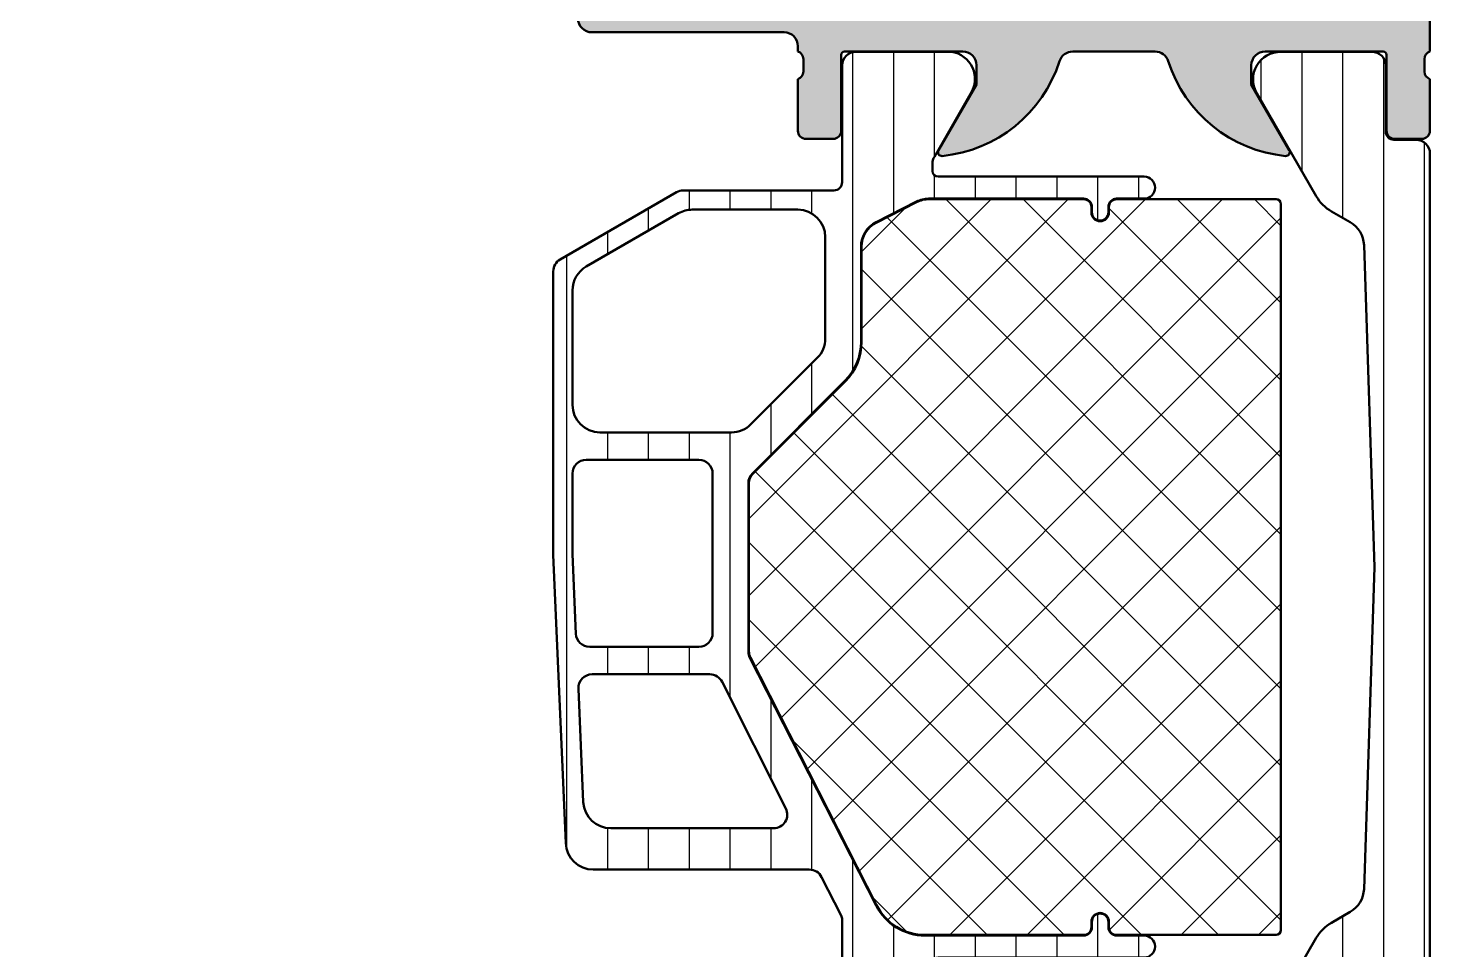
# Model space of a CAD drawing. Extents: x -30 to 48, y 0 to 85.
# Drawn here: x -30 to 21.5, y 19.8 to 53.3 of the extents above; entities that cross this region are included whole.
import ezdxf

# ---------------------------------------------------------------- set-up
doc = ezdxf.new("R2010")
doc.units = 0
for name, color, linetype, lineweight in [('0S-Alu contour', 7, 'Continuous', 50), ('0S-Alu hatch', 252, 'Continuous', 25), ('0S-Plastic contour', 254, 'Continuous', 50), ('0S-Plastic hatch', 253, 'Continuous', 25), ('0S-PT contour', 91, 'Continuous', 50), ('0S-PT hatch', 103, 'Continuous', 25)]:
    doc.layers.add(name, color=color, linetype=linetype, lineweight=lineweight)
pattern_1 = [(90, (0, 0), (-1.4859, 0), [])]

# ---------------------------------------------------------------- blocks, each defined once
blk = doc.blocks.new('345450__749CFD15_2E5F_4BE9_B3DA_A2DCE8D3DE2D_')
at = {"layer": '0S-Alu hatch'}
h = blk.add_hatch(color=256, dxfattribs=at)
edge = h.paths.add_edge_path()
edge.add_line((-30, 83.49999999999999), (-30, 80.5))
edge.add_line((-30, 80.5), (-28, 80.5))
edge.add_arc((-28.0000945204032, 81.0000945204032), 0.500094529335613, 270.0108291930736, 359.9891708069433)
edge.add_line((-27.5, 81.00000000000013), (-27.5, 81.5))
edge.add_line((-27.5, 81.5), (-28.5, 81.5))
edge.add_line((-28.5, 81.5), (-28.5, 82.5))
edge.add_ellipse((-27.50009450358978, 82.50009450358978), major_axis=(-0.9999055008761111, 0), ratio=1, start_angle=-90.00541516857959, end_angle=0.005415168572710627, ccw=False)
edge.add_line((-27.5, 83.49999999999999), (-23.5, 83.49999999999999))
edge.add_ellipse((-23.49988138399752, 82.50011861600247), major_axis=(-0.9998813910332309, 0), ratio=1, start_angle=179.9932029974838, end_angle=270.0067970025261, ccw=False)
edge.add_line((-22.5, 82.50000000000017), (-22.5, 81.5))
edge.add_line((-22.5, 81.5), (-23.5, 81.5))
edge.add_line((-23.5, 81.5), (-23.5, 81))
edge.add_arc((-22.9998852815288, 81.0001147184712), 0.5001147316285043, 180.0131427528586, 269.9868572472002)
edge.add_line((-23, 80.5), (-20.19998168945313, 80.5))
edge.add_arc((-20.19998168945313, 81), 0.5, 270, 450)
edge.add_line((-20.19998168945313, 81.5), (-20.5, 81.5))
edge.add_ellipse((-20.49988528152882, 82.00011471847117), major_axis=(-0.5001147316284899, 0), ratio=1, start_angle=0.013142752803219082, end_angle=89.9868572472015, ccw=False)
edge.add_line((-21, 81.99999999999997), (-21, 82.5))
edge.add_ellipse((-20.50015538079096, 82.50015538079094), major_axis=(-0.4998446433597338, 0), ratio=1, start_angle=-90.01781086143689, end_angle=0.01781086143569155, ccw=False)
edge.add_line((-20.5, 83), (-9.200042724609375, 83))
edge.add_ellipse((-9.199813218260537, 82.50022950634884), major_axis=(-0.4997705463485197, 0), ratio=1, start_angle=179.9736884341791, end_angle=270.0263115658138, ccw=False)
edge.add_line((-8.700042724609375, 82.49999999999991), (-8.700042724609375, 82))
edge.add_ellipse((-9.200063045444429, 82.00002032083505), major_axis=(-0.5000203212479734, 0), ratio=1, start_angle=90.00232850153492, end_angle=179.9976714983276, ccw=False)
edge.add_line((-9.200042724609366, 81.5), (-9.50006103515625, 81.5))
edge.add_arc((-9.50015544145019, 81.00015542620068), 0.4998445827146277, 89.9891784718262, 180.0178160688097)
edge.add_line((-10, 80.99999999999999), (-10, 76.49998474121094))
edge.add_arc((-9.500014158086302, 76.49997821236134), 0.4999858419563255, 179.9992518277727, 270.0016224431236)
edge.add_line((-9.5, 75.99999237060547), (-8.700042724609375, 75.99999237060547))
edge.add_arc((-8.70005922034916, 76.50000886665518), 0.5000164963218107, 270.0018902101767, 359.9972355189024)
edge.add_line((-8.200042724609366, 76.49998474121062), (-8.200042724609375, 78.5))
edge.add_ellipse((-7.700177706371722, 78.50013498176234), major_axis=(-0.499865036462648, 0), ratio=1, start_angle=-90.01547194707291, end_angle=0.015471947058188107, ccw=False)
edge.add_line((-7.700042724609375, 79), (-7.20001220703125, 79))
edge.add_arc((-7.200032527866305, 79.50002032083505), 0.500020321247968, 270.0023285015342, 359.9976714983276)
edge.add_line((-6.700012207031257, 79.49999999999879), (-6.70001220703125, 82.5))
edge.add_ellipse((-6.200147188793583, 82.50013498176233), major_axis=(-0.4998650364626622, 0), ratio=1, start_angle=-90.01547194706961, end_angle=0.015471947081721282, ccw=False)
edge.add_line((-6.200012207031264, 83), (-4.499996185302734, 83))
edge.add_ellipse((-4.499899843708059, 81.50009634159466), major_axis=(-1.499903661499429, 0), ratio=1, start_angle=179.9963197858452, end_angle=270.00368021421104, ccw=False)
edge.add_line((-2.999996185302734, 81.50000000000146), (-2.999996185302734, 55.49999237060546))
edge.add_ellipse((-3.50002286533305, 55.50001905063578), major_axis=(-0.5000266807421023, 0), ratio=1, start_angle=90.00305714313657, end_angle=179.9969428567592, ccw=False)
edge.add_line((-3.499996185302734, 54.99999237060547), (-7.700042724609375, 54.99999237060547))
edge.add_ellipse((-7.700000725123433, 55.50003437009142), major_axis=(-0.500042001249753, 0), ratio=1, start_angle=0.004812382311115471, end_angle=89.9951876176741, ccw=False)
edge.add_line((-8.200042724609375, 55.49999237060561), (-8.200042724609375, 57.49999237060547))
edge.add_arc((-8.700022196941795, 57.50001289827305), 0.4999794727538224, 359.9976476058527, 450.0023523940081)
edge.add_line((-8.700042724609375, 57.99999237060546), (-9.5, 57.99999237060546))
edge.add_arc((-9.50001032011054, 57.50000269071601), 0.4999896799959666, 89.99881737803445, 180.0011826222798)
edge.add_line((-10, 57.49999237060541), (-10, 53.70000457763672))
edge.add_arc((-9.500010320110547, 53.69999425752617), 0.4999896799959666, 179.9988173777201, 270.0011826219663)
edge.add_line((-9.5, 53.20000457763671), (-2.50017166219186, 53.20000457763672))
edge.add_ellipse((-2.500158778562211, 52.6999640548281), major_axis=(-0.5000405229745855, 0), ratio=1, start_angle=179.9993980356912, end_angle=270.0014762355646, ccw=False)
edge.add_line((-2.00011825561522, 52.69995880127277), (-2.000118255615234, 52.4999542236328))
edge.add_ellipse((-2.078954702158263, 52.23243363163969), major_axis=(-0.2788950563274303, 0), ratio=1, start_angle=178.8354106259041, end_angle=253.58012358051081, ccw=False)
edge.add_line((-1.800117255615219, 52.22676522364132), (-1.800117255615226, 51.77317122364133))
edge.add_ellipse((-2.078985351258393, 51.76751056416426), major_axis=(-0.278925541737148, 0), ratio=1, start_angle=106.4245945553528, end_angle=181.1628700728881, ccw=False)
edge.add_line((-2.000118255615234, 51.49996722364132), (-2.000118255615234, 49.61995622363282))
edge.add_arc((-1.700118255615208, 49.61995622363282), 0.3000000000000256, 180, 270)
edge.add_line((-1.700118255615208, 49.31995622363279), (-0.7201439365724341, 49.31995622363281))
edge.add_arc((-0.7201439365724412, 49.6199562236328), 0.29999999999999, 270.0000000000013, 360)
edge.add_line((-0.4201439365724511, 49.6199562236328), (-0.420143936572444, 52.37995422363283))
edge.add_ellipse((-0.3001439365724546, 52.37995422363282), major_axis=(-0.1199999999999894, 0), ratio=1, start_angle=269.9999999999928, end_angle=360, ccw=False)
edge.add_line((-0.3001439365724394, 52.49995422363281), (3.999881744384772, 52.49995422363281))
edge.add_ellipse((3.999881744384778, 51.99995422363282), major_axis=(-0.4999999999999929, 0), ratio=1, start_angle=180, end_angle=270.0000000000006, ccw=False)
edge.add_line((4.499881744384772, 51.99995422363281), (4.499881744384765, 51.29995422363279))
edge.add_line((4.499881744384765, 51.29995422363279), (3.118386286762401, 48.90713390060525))
edge.add_arc((3.23800152903307, 48.83807400828111), 0.1381197846483035, 150.0000000000017, 275.6225775507981)
edge.add_arc((2.761658503210981, 53.67656308548031), 4.999999999999694, 275.6225775507939, 342.2520008957132)
edge.add_ellipse((7.999893954011444, 51.9999923706052), major_axis=(-0.5000000000002658, 0), ratio=1, start_angle=269.99999999999875, end_angle=342.2520008957127, ccw=False)
edge.add_line((7.999893954011454, 52.49999237060546), (11.00000381469728, 52.49999237060547))
edge.add_ellipse((11.00000381469725, 51.99999237060546), major_axis=(-0.5000000000000071, 0), ratio=1, start_angle=197.7484163560709, end_angle=269.9999999999974, ccw=False)
edge.add_arc((16.23822705587107, 53.67660123245327), 5, 197.7484163560701, 264.3774224492063)
edge.add_arc((15.76188403004897, 48.83811215525377), 0.138119784648311, 264.3774224491993, 389.9999999999862)
edge.add_line((15.88149927231966, 48.9071720475779), (14.50000381469726, 51.29999237060545))
edge.add_line((14.50000381469726, 51.29999237060545), (14.50000381469727, 51.99999237060547))
edge.add_ellipse((15.00000381469728, 51.99999237060546), major_axis=(-0.5000000000000089, 0), ratio=1, start_angle=269.9999999999994, end_angle=360, ccw=False)
edge.add_line((15.00000381469728, 52.49999237060547), (19.30002949565446, 52.49999237060547))
edge.add_ellipse((19.30002949565446, 52.37999237060549), major_axis=(-0.1199999999999903, 0), ratio=1, start_angle=180, end_angle=270.0000000000017, ccw=False)
edge.add_line((19.42002949565445, 52.37999237060548), (19.42002949565447, 49.61999437060548))
edge.add_arc((19.72002949565448, 49.61999437060548), 0.3000000000000043, 180, 270)
edge.add_line((19.72002949565448, 49.31999437060547), (20.70000381469725, 49.31999437060546))
edge.add_arc((20.70000381469725, 49.61999437060547), 0.3000000000000114, 270, 360)
edge.add_line((21.00000381469727, 49.61999437060547), (21.00000381469725, 51.50000537061398))
edge.add_ellipse((21.07887091034041, 51.7675487111369), major_axis=(-0.2789255417371286, 0), ratio=1, start_angle=-1.1628700728896888, end_angle=73.57540544464541, ccw=False)
edge.add_line((20.80000281469727, 51.77320937061398), (20.80000281469727, 52.22680337061396))
edge.add_ellipse((21.07884026124033, 52.23247177861236), major_axis=(-0.2788950563274385, 0), ratio=1, start_angle=-73.5801235805003, end_angle=1.1645893741040823, ccw=False)
edge.add_line((21.00000381469724, 52.49999237060547), (21.00000381469727, 55.00005340576173))
edge.add_ellipse((21.50009833510044, 54.99995888535854), major_axis=(-0.5000945293355846, 0), ratio=1, start_angle=270.0108291930711, end_angle=359.98917080694326, ccw=False)
edge.add_line((21.50000381469727, 55.50005340576171), (23.79993057250978, 55.50005340576172))
edge.add_ellipse((23.79990851353016, 55.00000082692629), major_axis=(-0.50005257932197, 0), ratio=1, start_angle=180.0060244572297, end_angle=269.9974724929235, ccw=False)
edge.add_line((24.29996109008789, 55.00005340576189), (24.29993057250977, 54.00005340576171))
edge.add_arc((24.79997930828377, 54.00010214153571), 0.5000487381489455, 180.0055841639549, 269.9944158359924)
edge.add_line((24.79993057250978, 53.50005340576171), (25.29993057250975, 53.50005340576172))
edge.add_arc((25.29995363589205, 54.00003034237944), 0.4999769371496717, 269.9973570091549, 360.0026429908802)
edge.add_line((25.79993057250978, 54.00005340576205), (25.79993057250977, 59.49999237060547))
edge.add_arc((24.80019734323386, 59.50025912690981), 0.9997332648648676, 359.984711911533, 450.0117909248692)
edge.add_line((24.79999160766604, 60.49999237060546), (24.29999160766602, 60.49999237060546))
edge.add_line((24.29999160766602, 60.49999237060546), (24.29999160766602, 57.99999237060548))
edge.add_ellipse((23.29982933465524, 58.00015464361625), major_axis=(-1.000162286174911, 0), ratio=1, start_angle=90.00929605006672, end_angle=179.9907039499392, ccw=False)
edge.add_line((23.29999160766602, 56.99999237060547), (22.00000381469729, 56.99999237060547))
edge.add_ellipse((22.00016608770806, 58.00015464361625), major_axis=(-1.000162286174915, 0), ratio=1, start_angle=0.009296050060981997, end_angle=89.99070394993328, ccw=False)
edge.add_line((21.00000381469728, 57.99999237060558), (21.00000381469727, 64.99999237060547))
edge.add_ellipse((21.52503769689448, 65.49999237060545), major_axis=(-0.7250245357607382, 0), ratio=1, start_angle=-43.60097236989287, end_angle=43.60097236989287, ccw=False)
edge.add_line((21.00000381469727, 65.99999237060547), (21.00000381469727, 72.49999237060547))
edge.add_ellipse((21.9998851986948, 72.50011098660795), major_axis=(-0.9998813910332344, 0), ratio=1, start_angle=-90.00679700252692, end_angle=0.006797002516407247, ccw=False)
edge.add_line((22.00000381469729, 73.49999237060547), (23.29999160766603, 73.49999237060547))
edge.add_ellipse((23.3001102236685, 72.50011098660795), major_axis=(-0.9998813910332309, 0), ratio=1, start_angle=179.9932029974838, end_angle=270.0067970025259, ccw=False)
edge.add_line((24.29999160766602, 72.49999237060563), (24.29999160766603, 70.49999237060545))
edge.add_line((24.29999160766603, 70.49999237060545), (24.90002822875979, 70.49999237060545))
edge.add_line((24.90002822875979, 70.49999237060545), (26.00000381469728, 71.60009002685547))
edge.add_line((26.00000381469728, 71.60009002685547), (26.00006484985353, 74.99999237060547))
edge.add_line((26.00006484985353, 74.99999237060547), (21.00000381469727, 74.99999237060547))
edge.add_line((21.00000381469727, 74.99999237060547), (21.00000381469727, 84))
edge.add_arc((20.00000381469728, 84), 0.9999999999999928, 0, 89.99999999999959)
edge.add_line((20.00000381469729, 85), (-28.5, 85))
edge.add_arc((-28.50008419146859, 83.50008419146857), 1.499915810894279, 89.99678394227956, 180.0032160576674)
edge = h.paths.add_edge_path()
edge.add_line((-0.9000205993652343, 83.29995727539062), (19.00003433227539, 83.29995727539062))
edge.add_ellipse((19.00016931403771, 82.80009225715295), major_axis=(-0.4998650364626737, 0), ratio=1, start_angle=179.9845280529183, end_angle=270.01547194707, ccw=False)
edge.add_line((19.50003433227539, 82.79995727539062), (19.50003433227539, 54.70006561279345))
edge.add_ellipse((18.99998077812787, 54.70011916975256), major_axis=(-0.5000535570155593, 0), ratio=1, start_angle=89.99914283136218, end_angle=179.9938634818548, ccw=False)
edge.add_line((18.99997329711915, 54.20006561279297), (-0.9000205993652272, 54.20006561279297))
edge.add_ellipse((-0.899905880894039, 54.70018033126416), major_axis=(-0.5001147316285043, 0), ratio=1, start_angle=0.013142752858698259, end_angle=89.98685724720099, ccw=False)
edge.add_line((-1.400020599365234, 54.70006561279297), (-1.400020599365234, 82.79995727539072))
edge.add_ellipse((-0.9001555811275636, 82.80009225715295), major_axis=(-0.4998650364626667, 0), ratio=1, start_angle=-90.01547194707081, end_angle=0.015471947058188107, ccw=False)
at = {"layer": '0S-Alu contour', "color": 7}
for points in [[(21.00000381469724, 52.49999237060547), (21.00000381469727, 55.00005340576173)], [(-9.5, 53.20000457763671), (-2.50017166219186, 53.20000457763672)], [(-2.00011825561522, 52.69995880127277), (-2.000118255615234, 52.4999542236328)], [(-1.800117255615219, 52.22676522364132), (-1.800117255615226, 51.77317122364133)], [(-0.4201439365724511, 49.6199562236328), (-0.420143936572444, 52.37995422363283)], [(-0.3001439365724394, 52.49995422363281), (3.999881744384772, 52.49995422363281)], [(7.999893954011454, 52.49999237060546), (11.00000381469728, 52.49999237060547)], [(15.00000381469728, 52.49999237060547), (19.30002949565446, 52.49999237060547)], [(19.42002949565445, 52.37999237060548), (19.42002949565447, 49.61999437060548)], [(20.80000281469727, 51.77320937061398), (20.80000281469727, 52.22680337061396)], [(4.499881744384772, 51.99995422363281), (4.499881744384765, 51.29995422363279), (3.118386286762401, 48.90713390060525)], [(15.88149927231966, 48.9071720475779), (14.50000381469726, 51.29999237060545), (14.50000381469727, 51.99999237060547)], [(-2.000118255615234, 51.49996722364132), (-2.000118255615234, 49.61995622363282)], [(21.00000381469727, 49.61999437060547), (21.00000381469725, 51.50000537061398)], [(-1.700118255615208, 49.31995622363279), (-0.7201439365724341, 49.31995622363281)], [(19.72002949565448, 49.31999437060547), (20.70000381469725, 49.31999437060546)]]:
    blk.add_lwpolyline(points, dxfattribs=at)
for centre, radius, start, end in [((-9.500010320110547, 53.69999425752617), 0.4999896799959666, 179.9988173777201, 270.0011826219663), ((2.761658503210981, 53.67656308548031), 4.999999999999694, 275.6225775507939, 342.2520008957132), ((16.23822705587107, 53.67660123245327), 5, 197.7484163560701, 264.3774224492063), ((-1.700118255615208, 49.61995622363282), 0.3000000000000256, 180, 270), ((-0.7201439365724412, 49.6199562236328), 0.29999999999999, 270.0000000000013, 0), ((19.72002949565448, 49.61999437060548), 0.3000000000000043, 180, 270), ((20.70000381469725, 49.61999437060547), 0.3000000000000114, 270, 0), ((3.23800152903307, 48.83807400828111), 0.1381197846483035, 150.0000000000017, 275.6225775507981), ((15.76188403004897, 48.83811215525377), 0.138119784648311, 264.3774224491993, 29.99999999998618)]:
    blk.add_arc(centre, radius, start, end, dxfattribs=at)
at = {"layer": '0S-Alu contour', "color": 7, "extrusion": (0, 0, -1)}
for centre, radius, start, end in [((2.500158778562211, 52.6999640548281), 0.5000405229745855, 89.9985237644354, 180.0006019643089), ((2.078954702158263, 52.23243363163969), 0.2788950563274303, 106.4198764194892, 181.164589374096), ((0.3001439365724546, 52.37995422363282), 0.1199999999999894, 0, 90.00000000000722), ((-3.999881744384778, 51.99995422363282), 0.4999999999999929, 89.99999999999939, 180), ((-7.999893954011444, 51.9999923706052), 0.5000000000002658, 17.7479991042873, 90.00000000000122), ((-11.00000381469725, 51.99999237060546), 0.5000000000000071, 90.00000000000261, 162.2515836439291), ((-15.00000381469728, 51.99999237060546), 0.5000000000000089, 0, 90.00000000000063), ((-19.30002949565446, 52.37999237060549), 0.1199999999999903, 89.99999999999831, 180), ((-21.07884026124033, 52.23247177861236), 0.2788950563274385, 358.8354106258959, 73.58012358050044), ((2.078985351258393, 51.76751056416426), 0.278925541737148, 178.8371299271119, 253.5754054446472), ((-21.07887091034041, 51.7675487111369), 0.2789255417371286, 286.4245945553546, 1.162870072889672)]:
    blk.add_arc(centre, radius, start, end, dxfattribs=at)
blk = doc.blocks.new('244381__F50F2FF5_FA09_48AB_95DD_C4AF4CFC2EE8___92419C69_CF8B_4E34_9337_C5D3F03CA15C_')
at = {"layer": '0S-Plastic hatch'}
h = blk.add_hatch(dxfattribs=at)
h.set_pattern_fill('ANSI31', color=256, scale=0.4680000000000001, angle=45, style=0)
h.set_pattern_definition(pattern_1)
edge = h.paths.add_edge_path()
edge.add_line((-6.415970434141151, 47.38296702652109), (-10.64994503035652, 44.93848065365406))
edge.add_arc((-10.39994503035665, 44.50546795176165), 0.5000000000000941, 119.9999999999768, 180)
edge.add_line((-10.89994503035675, 44.50546795176165), (-10.89994503035675, 34.20183709884696))
edge.add_line((-10.89994503035675, 34.20183709884696), (-10.44170150968339, 23.70633493726336))
edge.add_arc((-9.442653288101695, 23.74995432462872), 0.9999999999998387, 182.5000000000017, 270.0000000000061)
edge.add_line((-9.442653288101589, 22.74995432462889), (-1.582449366064032, 22.74995432462887))
edge.add_ellipse((-1.582449366063999, 22.24995432462905), major_axis=(-0.4999999999998224, 0), ratio=1, start_angle=207.0072193886976, end_angle=270.0000000000038, ccw=False)
edge.add_line((-1.136974709385221, 22.47700570704445), (-0.4219590085972343, 21.07414539216684))
edge.add_ellipse((-0.6892438026046772, 20.93791456271761), major_axis=(-0.3000000000000417, 0), ratio=1, start_angle=179.9920113084649, end_angle=207.0072193886795, ccw=False)
edge.add_line((-0.3892438055206995, 20.93787273402669), (-0.3900006147949213, 15.5099529416904))
edge.add_arc((0.1099953626436942, 15.50995030206532), 0.4999959774455833, 179.9996975182267, 270.0003024811859)
edge.add_line((0.1099980022687673, 15.00995432462671), (3.586539500368239, 15.00995432462671))
edge.add_arc((3.444228851376891, 15.99977239934956), 0.9999960709244732, 278.1816080518995, 392.7270160998407)
edge.add_line((4.285481500368234, 16.54040732462671), (2.966964647409589, 18.82414581761672))
edge.add_ellipse((3.399977364139994, 19.07414579191629), major_axis=(-0.5000000000000293, 0), ratio=1, start_angle=0.001175055589214935, end_angle=29.999996599344, ccw=False)
edge.add_line((2.899977364245117, 19.07413553762182), (2.900054969643257, 19.34995432420192))
edge.add_ellipse((3.100054969856708, 19.34995432441543), major_axis=(-0.2000000002134512, 0), ratio=1, start_angle=270.0000000612014, end_angle=360, ccw=False)
edge.add_line((3.100054969643075, 19.54995432462888), (10.60005496964324, 19.5499543246289))
edge.add_arc((10.60005496964327, 19.94995432462889), 0.3999999999999986, 269.9999999999959, 449.9999999999959)
edge.add_line((10.6000549696433, 20.3499543246289), (9.60005496964336, 20.34995432462888))
edge.add_ellipse((9.600054969643255, 20.64995432462883), major_axis=(-0.2999999999999474, 0), ratio=1, start_angle=0, end_angle=90.00000000002012, ccw=False)
edge.add_line((9.300054969643305, 20.64995432462883), (9.300054969643348, 20.8499543246289))
edge.add_arc((9.000054969643308, 20.84995432462889), 0.3000000000000398, 0, 180)
edge.add_line((8.700054969643269, 20.84995432462889), (8.700054969643269, 20.64995432462888))
edge.add_ellipse((8.40005496964336, 20.64995432462883), major_axis=(-0.2999999999999065, 0), ratio=1, start_angle=89.99999999999358, end_angle=180, ccw=False)
edge.add_line((8.400054969643328, 20.34995432462892), (2.629705719415333, 20.34995432462888))
edge.add_ellipse((2.62970571941538, 22.34995432462894), major_axis=(-2.000000000000056, 0), ratio=1, start_angle=27.00721938869009, end_angle=89.99999999999869, ccw=False)
edge.add_line((0.8478070926994616, 21.44174879496721), (-3.7454196870356, 30.45365658862755))
edge.add_ellipse((-3.299945030357482, 30.68070797104299), major_axis=(-0.4999999999992484, 0), ratio=1, start_angle=0, end_angle=27.007219388735678, ccw=False)
edge.add_line((-3.799945030356731, 30.68070797104299), (-3.799945030356731, 36.80436991235723))
edge.add_ellipse((-3.299945030356739, 36.80436991235724), major_axis=(-0.499999999999992, 0), ratio=1, start_angle=314.9999999999975, end_angle=360, ccw=False)
edge.add_line((-3.653498420949993, 37.15792330295052), (-0.285731467983723, 40.52569025591655))
edge.add_arc((-1.699945030356772, 41.9399038182897), 2.000000000000004, 314.999999999998, 360)
edge.add_line((0.3000549696432324, 41.9399038182897), (0.3000549696433481, 45.40243346322206))
edge.add_ellipse((1.300054969643271, 45.40243346322202), major_axis=(-0.9999999999999232, 0), ratio=1, start_angle=296.9864693082955, end_angle=360, ccw=False)
edge.add_line((0.8462748983140784, 46.29354717474503), (2.314224090745483, 47.04106803615199))
edge.add_ellipse((2.768004162074426, 46.14995432462989), major_axis=(-0.999999999999005, 0), ratio=1, start_angle=270.0000000000114, end_angle=296.9864693083062, ccw=False)
edge.add_line((2.768004162074227, 47.14995432462889), (8.400054969643186, 47.14995432462885))
edge.add_ellipse((8.40005496964329, 46.84995432462899), major_axis=(-0.2999999999998621, 0), ratio=1, start_angle=180, end_angle=270.00000000002, ccw=False)
edge.add_line((8.700054969643155, 46.84995432462899), (8.700054969643269, 46.64995432462887))
edge.add_arc((9.000054969643278, 46.64995432462887), 0.3000000000000114, 180, 360)
edge.add_line((9.300054969643291, 46.64995432462887), (9.300054969643298, 46.84995432462883))
edge.add_ellipse((9.600054969643239, 46.84995432462895), major_axis=(-0.2999999999999403, 0), ratio=1, start_angle=270.0000000000312, end_angle=360, ccw=False)
edge.add_line((9.600054969643075, 47.14995432462889), (10.60005496964324, 47.1499543246289))
edge.add_arc((10.60005496964322, 47.5499543246289), 0.4000000000000057, 270.0000000000041, 450.000000000004)
edge.add_line((10.60005496964319, 47.94995432462891), (3.100054969643132, 47.94995432462894))
edge.add_ellipse((3.100054969643292, 48.14995432462886), major_axis=(-0.1999999999999176, 0), ratio=1, start_angle=0, end_angle=89.99999999995413, ccw=False)
edge.add_line((2.900054969643377, 48.14995432462886), (2.89997736424511, 48.42577311163078))
edge.add_ellipse((3.399977364139974, 48.42576285733712), major_axis=(-0.5000000000000151, 0), ratio=1, start_angle=330.00000340065736, end_angle=359.9988249444108, ccw=False)
edge.add_line((2.966964647409575, 48.67576283163667), (4.285481500368234, 50.95950132462673))
edge.add_arc((3.444228851376891, 51.50013624990387), 0.99999607092447, 327.2729839001595, 441.8183919481005)
edge.add_line((3.586539500368239, 52.48995432462671), (0.1099980022687674, 52.48995432462672))
edge.add_arc((0.1099953626437013, 51.98995834718809), 0.4999959774455975, 89.99969751881494, 180.0003024817733)
edge.add_line((-0.3900006147949283, 51.9899557075579), (-0.3894094415949212, 47.74999615331994))
edge.add_ellipse((-0.6894094386788459, 47.74995432462888), major_axis=(-0.2999999999999903, 0), ratio=1, start_angle=89.99999999999909, end_angle=180.0079886915353, ccw=False)
edge.add_line((-0.689409438678851, 47.44995432462888), (-6.16597043414093, 47.44995432462888))
edge.add_arc((-6.165970434141037, 46.94995432462851), 0.5000000000003766, 89.99999999998779, 119.9999999999902)
edge = h.paths.add_edge_path()
edge.add_ellipse((-9.199945030356709, 43.81264762873425), major_axis=(-0.9999999999999959, 0), ratio=1, start_angle=300.0000000000001, end_angle=360, ccw=False)
edge.add_line((-9.699945030356709, 44.67867303251868), (-6.344431403223758, 46.61597972841334))
edge.add_ellipse((-5.844431403223751, 45.7499543246289), major_axis=(-1, 0), ratio=1, start_angle=270.0000000000004, end_angle=300.0000000000005, ccw=False)
edge.add_line((-5.844431403223758, 46.7499543246289), (-1.999945030356663, 46.7499543246289))
edge.add_ellipse((-1.999945030356663, 45.7499543246289), major_axis=(-1, 0), ratio=1, start_angle=180, end_angle=270, ccw=False)
edge.add_line((-0.9999450303566632, 45.7499543246289), (-0.9999450303566627, 42.06416788700199))
edge.add_ellipse((-1.99994503035667, 42.06416788700199), major_axis=(-1.000000000000007, 0), ratio=1, start_angle=135.0000000000006, end_angle=180, ccw=False)
edge.add_line((-1.29283824917011, 41.35706110581544), (-3.70705181154322, 38.94284754344235))
edge.add_ellipse((-4.414158592729769, 39.6499543246289), major_axis=(-1, 0), ratio=1, start_angle=90, end_angle=135.0000000000001, ccw=False)
edge.add_line((-4.414158592729769, 38.64995432462889), (-9.199945030356709, 38.64995432462889))
edge.add_ellipse((-9.199945030356709, 39.6499543246289), major_axis=(-1, 0), ratio=1, start_angle=0, end_angle=90, ccw=False)
edge.add_line((-10.19994503035671, 39.6499543246289), (-10.1999450303567, 43.81264762873425))
edge = h.paths.add_edge_path()
edge.add_ellipse((-9.486964031357097, 29.34995432462905), major_axis=(-0.4999999999998437, 0), ratio=1, start_angle=-90.00000000002109, end_angle=2.499999999990507, ccw=False)
edge.add_line((-9.486964031356912, 29.84995432462889), (-5.201609788797078, 29.84995432462888))
edge.add_ellipse((-5.201609788797085, 29.3499543246288), major_axis=(-0.5000000000000792, 0), ratio=1, start_angle=206.736747597795, end_angle=269.9999999999992, ccw=False)
edge.add_line((-4.755068275588861, 29.57490026698338), (-2.437811527393686, 24.97490026698331))
edge.add_ellipse((-2.884353040601773, 24.74995432462881), major_axis=(-0.4999999999999219, 0), ratio=1, start_angle=89.9999999999983, end_angle=206.7367475977941, ccw=False)
edge.add_line((-2.884353040601787, 24.24995432462889), (-8.807477822850366, 24.2499543246289))
edge.add_ellipse((-8.807477822850345, 25.24995432462887), major_axis=(-0.999999999999968, 0), ratio=1, start_angle=2.500000000003297, end_angle=89.9999999999988, ccw=False)
edge.add_line((-9.806526044432168, 25.20633493726348), (-9.986488142147874, 29.32814463094647))
edge = h.paths.add_edge_path()
edge.add_ellipse((-9.699945030356702, 37.14995432462889), major_axis=(-0.5, 0), ratio=1, start_angle=270.0000000000008, end_angle=360, ccw=False)
edge.add_line((-9.699945030356709, 37.64995432462889), (-5.599945030356686, 37.64995432462889))
edge.add_ellipse((-5.599945030356686, 37.14995432462889), major_axis=(-0.5, 0), ratio=1, start_angle=180, end_angle=270, ccw=False)
edge.add_line((-5.099945030356686, 37.14995432462889), (-5.099945030356682, 31.34995432462889))
edge.add_ellipse((-5.599945030356686, 31.34995432462889), major_axis=(-0.5000000000000036, 0), ratio=1, start_angle=90, end_angle=180, ccw=False)
edge.add_line((-5.599945030356686, 30.84995432462888), (-9.574285917173915, 30.84995432462889))
edge.add_ellipse((-9.574285917173931, 31.3499543246289), major_axis=(-0.5000000000000155, 0), ratio=1, start_angle=2.500000000001819, end_angle=90.00000000000159, ccw=False)
edge.add_line((-10.07381002796487, 31.32814463094622), (-10.19994503035671, 34.21711115318003))
edge.add_line((-10.19994503035671, 34.21711115318003), (-10.1999450303567, 37.14995432462889))
at = {"layer": '0S-Alu contour', "color": 7}
for points in [[(-9.699945030356709, 44.67867303251868), (-6.344431403223758, 46.61597972841334)], [(-5.844431403223758, 46.7499543246289), (-1.999945030356663, 46.7499543246289)], [(-0.9999450303566632, 45.7499543246289), (-0.9999450303566627, 42.06416788700199)], [(-10.19994503035671, 39.6499543246289), (-10.1999450303567, 43.81264762873425)], [(-1.29283824917011, 41.35706110581544), (-3.70705181154322, 38.94284754344235)], [(-4.414158592729769, 38.64995432462889), (-9.199945030356709, 38.64995432462889)], [(-9.699945030356709, 37.64995432462889), (-5.599945030356686, 37.64995432462889)], [(-10.07381002796487, 31.32814463094622), (-10.19994503035671, 34.21711115318003), (-10.1999450303567, 37.14995432462889)], [(-5.099945030356686, 37.14995432462889), (-5.099945030356682, 31.34995432462889)], [(-5.599945030356686, 30.84995432462888), (-9.574285917173915, 30.84995432462889)], [(-9.486964031356912, 29.84995432462889), (-5.201609788797078, 29.84995432462888)], [(-4.755068275588861, 29.57490026698338), (-2.437811527393686, 24.97490026698331)], [(-9.806526044432168, 25.20633493726348), (-9.986488142147874, 29.32814463094647)], [(-2.884353040601787, 24.24995432462889), (-8.807477822850366, 24.2499543246289)]]:
    blk.add_lwpolyline(points, dxfattribs=at)
at = {"layer": '0S-Alu contour', "color": 7, "extrusion": (0, 0, -1)}
for centre, radius, start, end in [((5.844431403223751, 45.7499543246289), 1, 59.99999999999951, 89.99999999999959), ((1.999945030356663, 45.7499543246289), 1, 90, 180), ((9.199945030356709, 43.81264762873425), 0.9999999999999959, 0, 59.99999999999986), ((1.99994503035667, 42.06416788700199), 1.000000000000007, 180, 224.9999999999994), ((9.199945030356709, 39.6499543246289), 1, 270, 0), ((4.414158592729769, 39.6499543246289), 1, 224.9999999999999, 270), ((9.699945030356702, 37.14995432462889), 0.5, 0, 89.9999999999992), ((5.599945030356686, 37.14995432462889), 0.5, 90, 180), ((9.574285917173931, 31.3499543246289), 0.5000000000000155, 269.9999999999984, 357.4999999999982), ((5.599945030356686, 31.34995432462889), 0.5000000000000036, 180, 270), ((9.486964031357097, 29.34995432462905), 0.4999999999998437, 357.5000000000095, 90.00000000002115), ((5.201609788797085, 29.3499543246288), 0.5000000000000792, 90.00000000000081, 153.263252402205), ((8.807477822850345, 25.24995432462887), 0.999999999999968, 270.0000000000012, 357.4999999999967), ((2.884353040601773, 24.74995432462881), 0.4999999999999219, 153.2632524022059, 270.0000000000017)]:
    blk.add_arc(centre, radius, start, end, dxfattribs=at)
at = {"layer": '0S-Plastic contour', "color": 7}
for points in [[(3.586539500368239, 52.48995432462671), (0.1099980022687674, 52.48995432462672)], [(-0.3900006147949283, 51.9899557075579), (-0.3894094415949212, 47.74999615331994)], [(2.966964647409575, 48.67576283163667), (4.285481500368234, 50.95950132462673)], [(2.900054969643377, 48.14995432462886), (2.89997736424511, 48.42577311163078)], [(10.60005496964319, 47.94995432462891), (3.100054969643132, 47.94995432462894)], [(-6.415970434141151, 47.38296702652109), (-10.64994503035652, 44.93848065365406)], [(-0.689409438678851, 47.44995432462888), (-6.16597043414093, 47.44995432462888)], [(0.8462748983140784, 46.29354717474503), (2.314224090745483, 47.04106803615199)], [(2.768004162074227, 47.14995432462889), (8.400054969643186, 47.14995432462885)], [(9.600054969643075, 47.14995432462889), (10.60005496964324, 47.1499543246289)], [(8.700054969643155, 46.84995432462899), (8.700054969643269, 46.64995432462887)], [(9.300054969643291, 46.64995432462887), (9.300054969643298, 46.84995432462883)], [(0.3000549696432324, 41.9399038182897), (0.3000549696433481, 45.40243346322206)], [(-10.89994503035675, 44.50546795176165), (-10.89994503035675, 34.20183709884696), (-10.44170150968339, 23.70633493726336)], [(-3.653498420949993, 37.15792330295052), (-0.285731467983723, 40.52569025591655)], [(-3.799945030356731, 30.68070797104299), (-3.799945030356731, 36.80436991235723)], [(0.8478070926994616, 21.44174879496721), (-3.7454196870356, 30.45365658862755)], [(-9.442653288101589, 22.74995432462889), (-1.582449366064032, 22.74995432462887)], [(-1.136974709385221, 22.47700570704445), (-0.4219590085972343, 21.07414539216684)], [(-0.3892438055206995, 20.93787273402669), (-0.3900006147949213, 15.5099529416904)], [(8.700054969643269, 20.84995432462889), (8.700054969643269, 20.64995432462888)], [(9.300054969643305, 20.64995432462883), (9.300054969643348, 20.8499543246289)], [(8.400054969643328, 20.34995432462892), (2.629705719415333, 20.34995432462888)], [(10.6000549696433, 20.3499543246289), (9.60005496964336, 20.34995432462888)], [(2.899977364245117, 19.07413553762182), (2.900054969643257, 19.34995432420192)], [(3.100054969643075, 19.54995432462888), (10.60005496964324, 19.5499543246289)], [(4.285481500368234, 16.54040732462671), (2.966964647409589, 18.82414581761672)], [(0.1099980022687673, 15.00995432462671), (3.586539500368239, 15.00995432462671)]]:
    blk.add_lwpolyline(points, dxfattribs=at)
for centre, radius, start, end in [((0.1099953626437013, 51.98995834718809), 0.4999959774455975, 89.99969751881494, 180.0003024817733), ((3.444228851376891, 51.50013624990387), 0.99999607092447, 327.2729839001595, 81.8183919481005), ((10.60005496964322, 47.5499543246289), 0.4000000000000057, 270.0000000000041, 90.00000000000406), ((-6.165970434141037, 46.94995432462851), 0.5000000000003766, 89.99999999998779, 119.9999999999902), ((9.000054969643278, 46.64995432462887), 0.3000000000000114, 180, 0), ((-10.39994503035665, 44.50546795176165), 0.5000000000000941, 119.9999999999768, 180), ((-1.699945030356772, 41.9399038182897), 2.000000000000004, 314.999999999998, 0), ((-9.442653288101695, 23.74995432462872), 0.9999999999998387, 182.5000000000017, 270.0000000000061), ((9.000054969643308, 20.84995432462889), 0.3000000000000398, 0, 180), ((10.60005496964327, 19.94995432462889), 0.3999999999999986, 269.9999999999959, 89.99999999999594), ((3.444228851376891, 15.99977239934956), 0.9999960709244732, 278.1816080518995, 32.72701609984073), ((0.1099953626436942, 15.50995030206532), 0.4999959774455833, 179.9996975182267, 270.0003024811859)]:
    blk.add_arc(centre, radius, start, end, dxfattribs=at)
at = {"layer": '0S-Plastic contour', "color": 7, "extrusion": (0, 0, -1)}
for centre, radius, start, end in [((-3.399977364139974, 48.42576285733712), 0.5000000000000151, 0.0011750555892266, 29.99999659934266), ((-3.100054969643292, 48.14995432462886), 0.1999999999999176, 270.0000000000459, 0), ((0.6894094386788459, 47.74995432462888), 0.2999999999999903, 179.9920113084647, 270.0000000000009), ((-2.768004162074426, 46.14995432462989), 0.999999999999005, 63.01353069169379, 89.99999999998857), ((-8.40005496964329, 46.84995432462899), 0.2999999999998621, 89.99999999997999, 180), ((-9.600054969643239, 46.84995432462895), 0.2999999999999403, 0, 89.99999999996878), ((-1.300054969643271, 45.40243346322202), 0.9999999999999232, 0, 63.01353069170447), ((3.299945030356739, 36.80436991235724), 0.499999999999992, 0, 45.00000000000247), ((3.299945030357482, 30.68070797104299), 0.4999999999992484, 332.9927806112643, 0), ((1.582449366063999, 22.24995432462905), 0.4999999999998224, 89.99999999999618, 152.9927806113024), ((-2.62970571941538, 22.34995432462894), 2.000000000000056, 270.0000000000013, 332.9927806113099), ((0.6892438026046772, 20.93791456271761), 0.3000000000000417, 152.9927806113205, 180.0079886915352), ((-8.40005496964336, 20.64995432462883), 0.2999999999999065, 180, 270.0000000000064), ((-9.600054969643255, 20.64995432462883), 0.2999999999999474, 269.9999999999799, 0), ((-3.399977364139994, 19.07414579191629), 0.5000000000000293, 330.000003400656, 359.9988249444108), ((-3.100054969856708, 19.34995432441543), 0.2000000002134512, 0, 89.99999993879862)]:
    blk.add_arc(centre, radius, start, end, dxfattribs=at)
blk = doc.blocks.new('466040__E2AA0356_A8D0_4C4C_8ADC_0F87F9E4202A_')
at = {"layer": '0S-PT hatch'}
h = blk.add_hatch(dxfattribs=at)
h.set_pattern_fill('ANSI37', color=256, scale=0.625, angle=90, style=0)
h.set_pattern_definition([(135, (0, 0), (-1.403165018917055, -1.403165018917055), []), (225, (0, 0), (1.403165018917055, -1.403165018917055), [])])
edge = h.paths.add_edge_path()
edge.add_line((15.40010993702203, 47.12995432462889), (9.60005496964316, 47.1299543246289))
edge.add_arc((9.600054969643153, 46.8499543246289), 0.2800000000000082, 89.99999999999856, 180)
edge.add_line((9.320054969643145, 46.8499543246289), (9.320054969643323, 46.64995432462892))
edge.add_ellipse((9.000054969643308, 46.64995432462892), major_axis=(-0.3200000000000145, 0), ratio=1, start_angle=0, end_angle=180, ccw=False)
edge.add_line((8.680054969643294, 46.64995432462892), (8.680054969643066, 46.84995432462901))
edge.add_arc((8.400054969643136, 46.84995432462896), 0.2799999999999301, 0, 90.00000000002181)
edge.add_line((8.40005496964303, 47.12995432462888), (2.768004162074291, 47.12995432462888))
edge.add_arc((2.768004162074532, 46.14995432462993), 0.9799999999989523, 90.00000000001413, 116.9864693083108)
edge.add_line((2.323299692172129, 47.0232457619215), (0.8553504997405738, 46.27572490051463))
edge.add_arc((1.300054969643348, 45.40243346322192), 0.9800000000001375, 116.9864693083, 180)
edge.add_line((0.3200549696432107, 45.40243346322192), (0.3200549696432731, 41.93990381829))
edge.add_ellipse((-1.69994503035675, 41.93990381828998), major_axis=(-2.020000000000023, 0), ratio=1, start_angle=135.0000000000001, end_angle=180, ccw=False)
edge.add_line((-0.2715893323599021, 40.51154812029314), (-3.6393562853263, 37.14378116732675))
edge.add_arc((-3.299945030356767, 36.80436991235721), 0.479999999999992, 134.9999999999994, 180)
edge.add_line((-3.779945030356758, 36.80436991235721), (-3.779945030356699, 30.68070797104305))
edge.add_arc((-3.299945030357022, 30.68070797104328), 0.4799999999996772, 180, 207.0072193887225)
edge.add_line((-3.72760070076842, 30.46273864392437), (0.8656260789664781, 21.45083085026371))
edge.add_arc((2.629705719415156, 22.34995432462894), 1.980000000000033, 207.0072193886941, 270.0000000000027)
edge.add_line((2.629705719415247, 20.36995432462891), (8.400054969643342, 20.36995432462888))
edge.add_arc((8.400054969643364, 20.64995432462876), 0.2799999999998768, 269.9999999999956, 360)
edge.add_line((8.68005496964324, 20.64995432462876), (8.680054969643294, 20.8499543246289))
edge.add_ellipse((9.000054969643308, 20.8499543246289), major_axis=(-0.3200000000000145, 0), ratio=1, start_angle=180, end_angle=360, ccw=False)
edge.add_line((9.320054969643323, 20.8499543246289), (9.320054969643323, 20.64995432462875))
edge.add_arc((9.600054969643224, 20.64995432462881), 0.2799999999999017, 180, 270.0000000000204)
edge.add_line((9.600054969643322, 20.36995432462891), (15.40010993702071, 20.3699543246289))
edge.add_arc((15.40010993702067, 20.54995432462884), 0.17999999999995, 270.0000000000113, 360)
edge.add_line((15.58010993702062, 20.54995432462884), (15.58010993702081, 46.94995432463003))
edge.add_arc((15.40010993702201, 46.94995432463009), 0.1799999999987989, 0, 89.99999999999324)
at = {"layer": '0S-PT contour', "color": 7}
for points in [[(2.323299692172129, 47.0232457619215), (0.8553504997405738, 46.27572490051463)], [(8.40005496964303, 47.12995432462888), (2.768004162074291, 47.12995432462888)], [(15.40010993702203, 47.12995432462889), (9.60005496964316, 47.1299543246289)], [(15.58010993702062, 20.54995432462884), (15.58010993702081, 46.94995432463003)], [(8.680054969643294, 46.64995432462892), (8.680054969643066, 46.84995432462901)], [(9.320054969643145, 46.8499543246289), (9.320054969643323, 46.64995432462892)], [(0.3200549696432107, 45.40243346322192), (0.3200549696432731, 41.93990381829)], [(-0.2715893323599021, 40.51154812029314), (-3.6393562853263, 37.14378116732675)], [(-3.779945030356758, 36.80436991235721), (-3.779945030356699, 30.68070797104305)], [(-3.72760070076842, 30.46273864392437), (0.8656260789664784, 21.45083085026371)], [(8.68005496964324, 20.64995432462876), (8.680054969643294, 20.8499543246289)], [(9.320054969643323, 20.8499543246289), (9.320054969643323, 20.64995432462875)], [(2.629705719415247, 20.36995432462891), (8.400054969643342, 20.36995432462888)], [(9.600054969643322, 20.36995432462891), (15.40010993702071, 20.3699543246289)]]:
    blk.add_lwpolyline(points, dxfattribs=at)
for centre, radius, start, end in [((2.768004162074532, 46.14995432462993), 0.9799999999989523, 90.00000000001413, 116.9864693083108), ((8.400054969643136, 46.84995432462896), 0.2799999999999301, 0, 90.00000000002181), ((9.600054969643153, 46.8499543246289), 0.2800000000000082, 89.99999999999856, 180), ((15.40010993702201, 46.94995432463009), 0.1799999999987989, 0, 89.99999999999324), ((1.300054969643348, 45.40243346322192), 0.9800000000001375, 116.9864693083, 180), ((-3.299945030356767, 36.80436991235721), 0.479999999999992, 134.9999999999994, 180), ((-3.299945030357022, 30.68070797104328), 0.4799999999996772, 180, 207.0072193887225), ((2.629705719415156, 22.34995432462894), 1.980000000000033, 207.0072193886941, 270.0000000000027), ((8.400054969643364, 20.64995432462876), 0.2799999999998768, 269.9999999999956, 0), ((9.600054969643224, 20.64995432462881), 0.2799999999999017, 180, 270.0000000000204), ((15.40010993702067, 20.54995432462884), 0.17999999999995, 270.0000000000113, 0)]:
    blk.add_arc(centre, radius, start, end, dxfattribs=at)
at = {"layer": '0S-PT contour', "color": 7, "extrusion": (0, 0, -1)}
for centre, radius, start, end in [((-9.000054969643308, 46.64995432462892), 0.3200000000000145, 180, 0), ((1.69994503035675, 41.93990381828998), 2.020000000000023, 180, 224.9999999999999), ((-9.000054969643308, 20.8499543246289), 0.3200000000000145, 0, 180)]:
    blk.add_arc(centre, radius, start, end, dxfattribs=at)
blk = doc.blocks.new('244381__CDF68ECE_B992_489B_894C_32F2B47F113C___523B1836_D31C_4A89_8803_DDBFEAA9D270_')
at = {"layer": '0S-Plastic hatch'}
h = blk.add_hatch(dxfattribs=at)
h.set_pattern_fill('ANSI31', color=256, scale=0.4680000000000001, angle=45, style=0)
h.set_pattern_definition(pattern_1)
edge = h.paths.add_edge_path()
edge.add_arc((17.60112643539448, 45.42446918023657), 1.000000000000291, 1.905297857159861, 60.00495389455195)
edge.add_line((18.1010515554359, 46.29053781166954), (17.41305046981586, 46.68767611322453))
edge.add_ellipse((18.16293814987757, 47.98677906037331), major_axis=(-1.499999999999649, 0), ratio=1, start_angle=29.999996599353096, end_angle=60.004953894553296, ccw=False)
edge.add_line((16.86389999968685, 47.23677913747462), (14.69693647116594, 50.99007058148169))
edge.add_ellipse((15.56296190462657, 51.49007053008085), major_axis=(-0.9999999999999158, 0), ratio=1, start_angle=-90.68054336164471, end_angle=29.99999659935071, ccw=False)
edge.add_line((15.57483934770641, 52.4899999907658), (18.89000203452281, 52.4899999907658))
edge.add_ellipse((18.89000467414797, 51.990004013327), major_axis=(-0.499995977445768, 0), ratio=1, start_angle=179.9996975194317, end_angle=270.00030248119685, ccw=False)
edge.add_line((19.39000065158678, 51.99000137370731), (19.38966602228049, 49.59000299076575))
edge.add_arc((19.6896660222805, 49.59000299076575), 0.3000000000000114, 180, 269.9999999999891)
edge.add_line((19.68966602228045, 49.29000299076574), (20.49999735561369, 49.29000299076574))
edge.add_ellipse((20.50000003453723, 48.79000299078003), major_axis=(-0.4999999999928876, 0), ratio=1, start_angle=179.9996930176151, end_angle=270.0003069820258, ccw=False)
edge.add_line((21.00000003452294, 48.79000031185334), (20.99999735655308, 18.70999699076577))
edge.add_ellipse((20.50000003452277, 18.70999431185652), major_axis=(-0.4999973220374871, 0), ratio=1, start_angle=89.9996930179745, end_angle=180.000306982385, ccw=False)
edge.add_line((20.49999735561357, 18.20999698982621), (19.68966602228045, 18.20999698982632))
edge.add_arc((19.68966602228045, 17.90999698982625), 0.3000000000000718, 90.00000000000067, 180)
edge.add_line((19.38966602228038, 17.90999698982625), (19.39000065158655, 15.50999860689001))
edge.add_ellipse((18.89000467414786, 15.50999596726501), major_axis=(-0.4999959774456542, 0), ratio=1, start_angle=89.99969751880349, end_angle=180.0003024817733, ccw=False)
edge.add_line((18.89000203452269, 15.00999998982632), (15.57483934770653, 15.00999998982632))
edge.add_ellipse((15.56296190462665, 16.00992945051124), major_axis=(-0.9999999999998729, 0), ratio=1, start_angle=-29.99999659935048, end_angle=90.68054336164698, ccw=False)
edge.add_line((14.69693647116605, 16.50992939911038), (16.86389999968708, 20.26322084311789))
edge.add_ellipse((18.16293814987679, 19.51322092021944), major_axis=(-1.499999999998666, 0), ratio=1, start_angle=299.9950461054343, end_angle=330.00000340063553, ccw=False)
edge.add_line((17.41305046981586, 20.81232386736752), (18.10105155543624, 21.20946216892258))
edge.add_arc((17.60112643539487, 22.0755308003551), 0.9999999999998863, 299.9950461054578, 358.0947021428514)
edge.add_line((18.60057358136873, 22.04228320789372), (18.98201558794619, 33.74999998982565))
edge.add_line((18.98201558794619, 33.74999998982565), (18.60057358136873, 45.45771677269818))
at = {"layer": '0S-Plastic contour', "color": 7}
for points in [[(15.57483934770641, 52.4899999907658), (18.89000203452281, 52.4899999907658)], [(19.39000065158678, 51.99000137370731), (19.38966602228049, 49.59000299076575)], [(16.86389999968685, 47.23677913747462), (14.69693647116594, 50.99007058148169)], [(19.68966602228045, 49.29000299076574), (20.49999735561369, 49.29000299076574)], [(21.00000003452294, 48.79000031185334), (20.99999735655308, 18.70999699076577)], [(18.1010515554359, 46.29053781166954), (17.41305046981586, 46.68767611322453)], [(18.60057358136873, 22.04228320789372), (18.98201558794619, 33.74999998982565), (18.60057358136873, 45.45771677269818)], [(17.41305046981586, 20.81232386736752), (18.10105155543624, 21.20946216892258)], [(14.69693647116605, 16.50992939911038), (16.86389999968708, 20.26322084311789)], [(20.49999735561357, 18.20999698982621), (19.68966602228045, 18.20999698982632)], [(19.38966602228038, 17.90999698982625), (19.39000065158655, 15.50999860689001)], [(18.89000203452269, 15.00999998982632), (15.57483934770653, 15.00999998982632)]]:
    blk.add_lwpolyline(points, dxfattribs=at)
at = {"layer": '0S-Plastic contour', "color": 7, "extrusion": (0, 0, -1)}
for centre, radius, start, end in [((-15.56296190462657, 51.49007053008085), 0.9999999999999158, 330.0000034006493, 90.6805433616448), ((-18.89000467414797, 51.990004013327), 0.499995977445768, 89.99969751880312, 180.0003024805684), ((-20.50000003453723, 48.79000299078003), 0.4999999999928876, 89.99969301797424, 180.0003069823849), ((-18.16293814987757, 47.98677906037331), 1.499999999999649, 299.9950461054467, 330.0000034006469), ((-18.16293814987679, 19.51322092021944), 1.499999999998666, 29.99999659936447, 60.0049538945657), ((-20.50000003452277, 18.70999431185652), 0.4999973220374871, 179.999693017615, 270.0003069820256), ((-15.56296190462665, 16.00992945051124), 0.9999999999998729, 269.319456638353, 29.99999659935049), ((-18.89000467414786, 15.50999596726501), 0.4999959774456543, 179.9996975182267, 270.0003024811965)]:
    blk.add_arc(centre, radius, start, end, dxfattribs=at)
at = {"layer": '0S-Plastic contour', "color": 7}
for centre, radius, start, end in [((19.6896660222805, 49.59000299076575), 0.3000000000000114, 180, 269.9999999999891), ((17.60112643539448, 45.42446918023657), 1.000000000000291, 1.905297857159861, 60.00495389455195), ((17.60112643539487, 22.0755308003551), 0.9999999999998863, 299.9950461054578, 358.0947021428514), ((19.68966602228045, 17.90999698982625), 0.3000000000000718, 90.00000000000067, 180)]:
    blk.add_arc(centre, radius, start, end, dxfattribs=at)
blk = doc.blocks.new('466040__B48258FD_D014_41A4_996E_BFF8139D9436_')
at = {"layer": '0S-Alu contour', "color": 7}
blk.add_blockref('345450__749CFD15_2E5F_4BE9_B3DA_A2DCE8D3DE2D_', (0, 0), dxfattribs=at)
at = {"layer": '0S-Plastic contour', "color": 7}
for name in ['244381__F50F2FF5_FA09_48AB_95DD_C4AF4CFC2EE8___92419C69_CF8B_4E34_9337_C5D3F03CA15C_', '244381__CDF68ECE_B992_489B_894C_32F2B47F113C___523B1836_D31C_4A89_8803_DDBFEAA9D270_']:
    blk.add_blockref(name, (0, 0), dxfattribs=at)
at = {"layer": '0S-PT contour', "color": 7}
blk.add_blockref('466040__E2AA0356_A8D0_4C4C_8ADC_0F87F9E4202A_', (0, 0), dxfattribs=at)

msp = doc.modelspace()

# ---------------------------------------------------------------- block references
at = {"layer": '0S-Alu contour', "color": 7}
msp.add_blockref('466040__B48258FD_D014_41A4_996E_BFF8139D9436_', (0, 0), dxfattribs=at)

doc.saveas('drawing.dxf')
